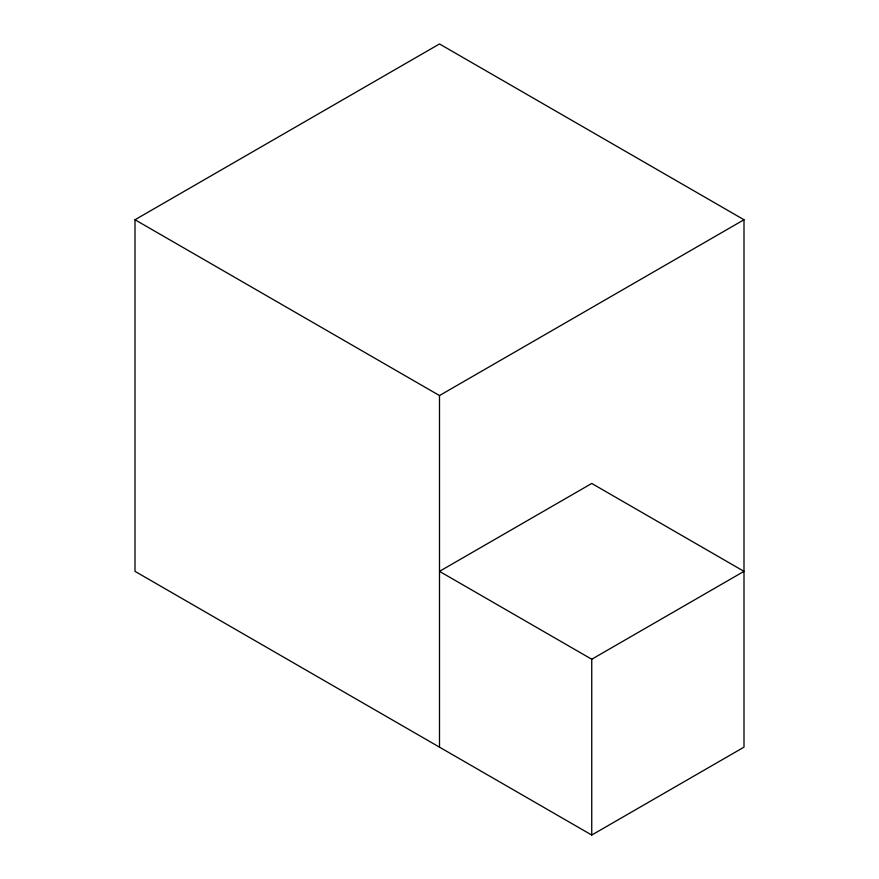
<?xml version="1.0" encoding="UTF-8"?>
<svg xmlns="http://www.w3.org/2000/svg" width="879" height="879" viewBox="0 0 879 879"><rect width="100%" height="100%" fill="white"/><g stroke="black" fill="none" stroke-linecap="round" stroke-linejoin="round"><path stroke-width="1.32" d="M135.003 219.75L439.5 43.95L743.997 219.75L743.997 747.15L591.743 835.05L135.003 571.35L135.003 219.75L439.5 395.55L743.997 219.75M591.743 659.25L743.997 571.35L591.743 483.45L439.5 571.35L591.743 659.25L591.743 835.05M439.5 395.55L439.5 747.15"/></g></svg>
